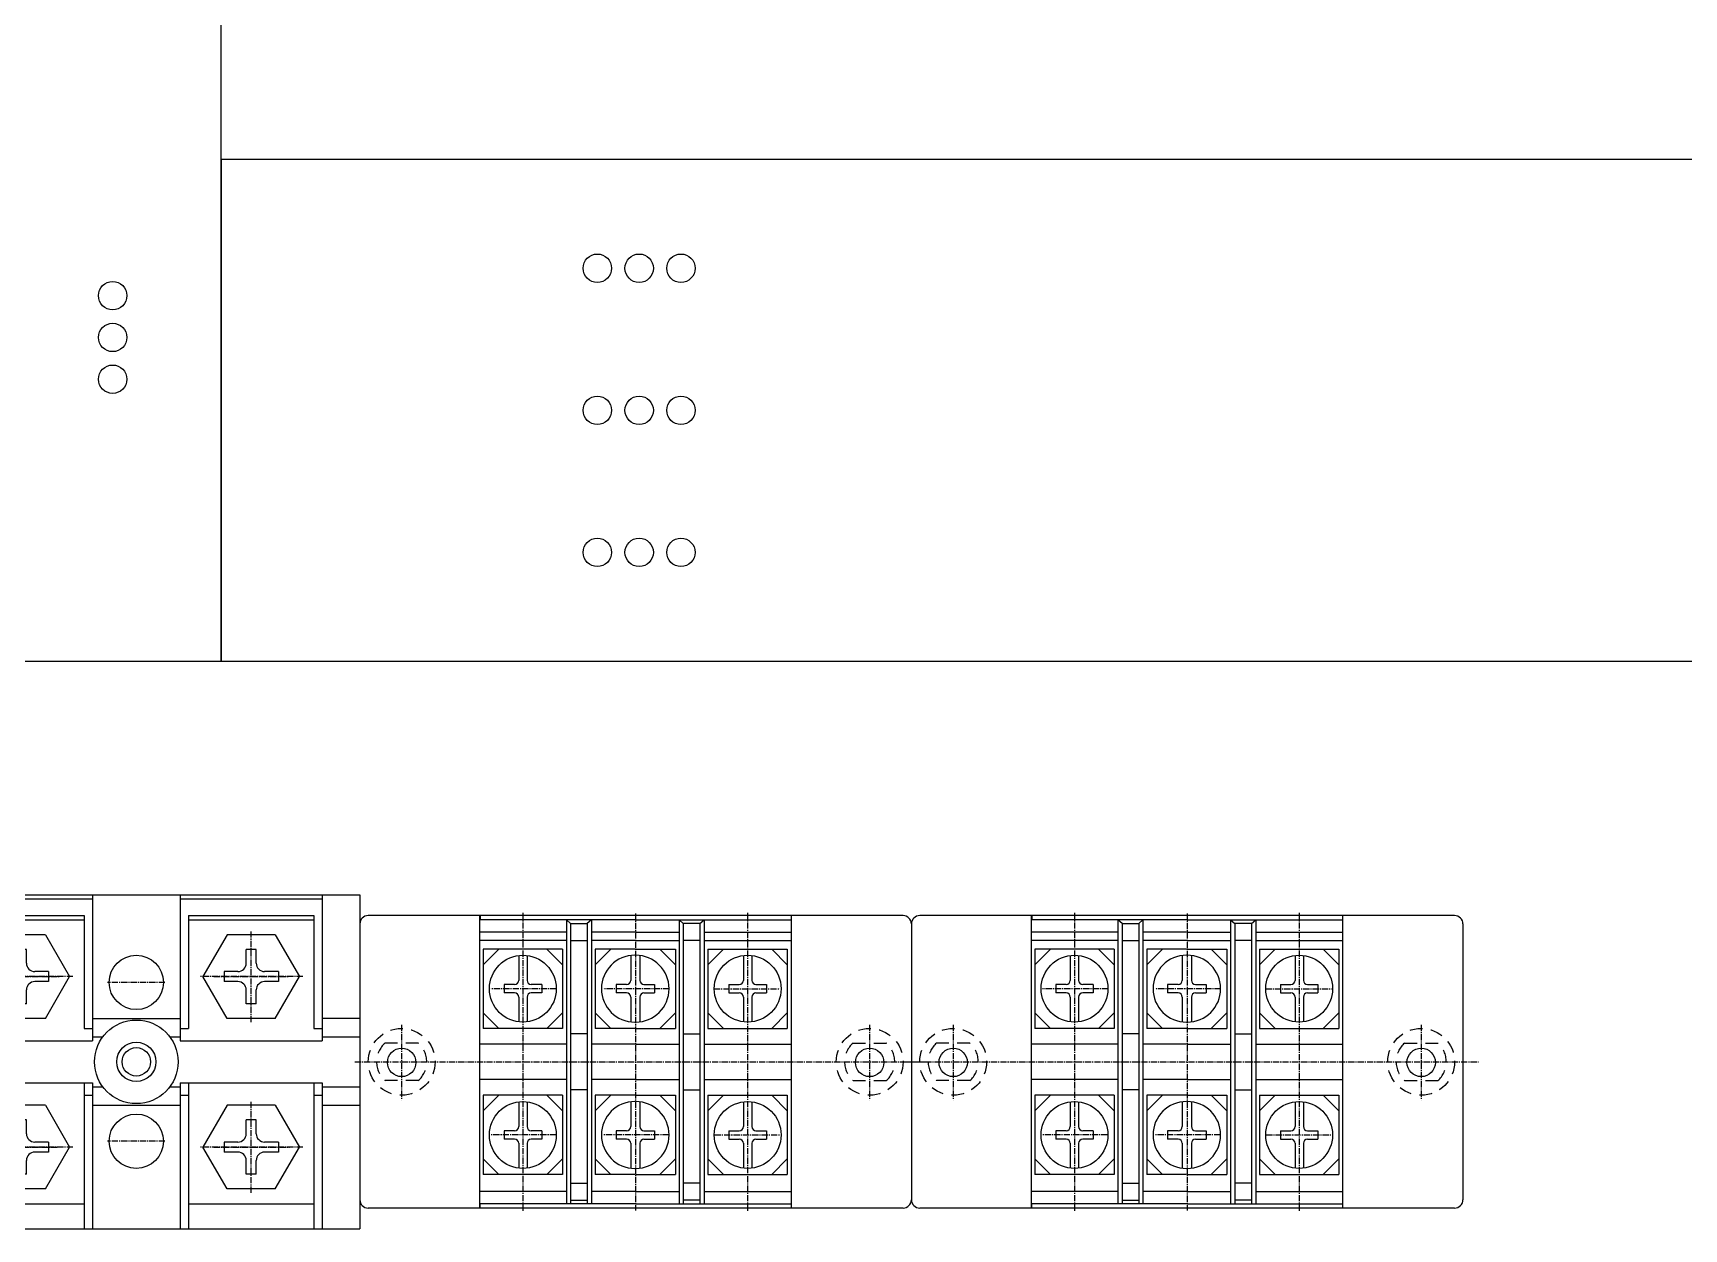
# Model space of a CAD drawing. Header units: millimetres. Extents: x 60229 to 91621, y 21923 to 36546.
# Drawn here: x 82498.3 to 82695.8, y 29444.6 to 29587.7 of the extents above; entities that cross this region are included whole.
import ezdxf

# ---------------------------------------------------------------- set-up
doc = ezdxf.new("R2010")
doc.units = ezdxf.units.MM
doc.linetypes.add('CENTER2', pattern=[1.125, 0.75, -0.125, 0.125, -0.125])
doc.linetypes.add('HIDDEN', pattern=[2.5, 1.5, -1])
for name, color, linetype in [('CEN', 1, 'CENTER2'), ('D', 3, 'Continuous'), ('HID', 2, 'HIDDEN'), ('속판', 3, 'Continuous')]:
    doc.layers.add(name, color=color, linetype=linetype)

# ---------------------------------------------------------------- blocks, each defined once
blk = doc.blocks.new('3P 30A')
at = {"color": 2}
for p, q in [((-5.02, 16.51), (-5.02, -16.49)), ((59.98, 17.51), (-4.02, 17.51)), ((9.29, 17.51), (9.29, -17.49)), ((27.89, 17.01), (9.29, 17.01)), ((9.38, 17.51), (9.38, 17.01)), ((27.98, 17.01), (9.38, 17.01)), ((20.19, 16.55), (19.69, 17.01)), ((19.69, 17.01), (19.69, -16.99)), ((20.19, 16.55), (22.19, 16.55)), ((20.19, 16.55), (20.19, -16.99)), ((22.69, 17.01), (22.19, 16.55)), ((22.19, 16.55), (22.19, -16.99)), ((22.69, 17.01), (22.69, -16.99)), ((27.98, 17.01), (46.58, 17.01)), ((33.18, 17.01), (33.68, 16.55)), ((33.18, 17.01), (33.18, -16.99)), ((35.68, 16.55), (33.68, 16.55)), ((33.68, 16.55), (33.68, -16.99)), ((35.68, 16.55), (36.18, 17.01)), ((35.68, 16.55), (35.68, -16.99)), ((36.18, 17.01), (36.18, -16.99)), ((46.58, 17.51), (46.58, -17.49)), ((60.98, 16.51), (60.98, -16.49)), ((19.69, 15.51), (9.29, 15.51)), ((19.69, 14.51), (9.29, 14.51)), ((20.19, 14.51), (22.19, 14.51)), ((27.89, 15.51), (22.69, 15.51)), ((27.89, 14.51), (22.69, 14.51)), ((27.98, 15.51), (33.18, 15.51)), ((27.98, 14.51), (33.18, 14.51)), ((35.68, 14.51), (33.68, 14.51)), ((36.18, 15.51), (46.58, 15.51)), ((36.18, 14.51), (46.58, 14.51)), ((11.62, 13.51), (9.74, 11.63)), ((19.24, 13.51), (9.74, 13.51)), ((9.74, 13.51), (9.74, 4.01)), ((13.99, 12.73), (13.99, 9.76)), ((14.99, 12.73), (14.99, 9.76)), ((17.36, 13.51), (19.24, 11.63)), ((19.24, 13.51), (19.24, 4.01)), ((27.89, 13.51), (23.14, 13.51)), ((25.02, 13.51), (23.14, 11.63)), ((23.14, 13.51), (23.14, 4.01)), ((27.39, 12.73), (27.39, 9.76)), ((27.98, 13.51), (32.73, 13.51)), ((28.48, 12.73), (28.48, 9.76)), ((30.86, 13.51), (32.73, 11.63)), ((32.73, 13.51), (32.73, 4.01)), ((38.51, 13.51), (36.63, 11.63)), ((36.63, 13.51), (46.13, 13.51)), ((36.63, 13.51), (36.63, 4.01)), ((40.88, 12.73), (40.88, 9.76)), ((41.88, 12.73), (41.88, 9.76)), ((44.26, 13.51), (46.13, 11.63)), ((46.13, 13.51), (46.13, 4.01)), ((12.24, 9.26), (12.24, 8.26)), ((13.49, 9.26), (12.24, 9.26)), ((13.49, 8.26), (12.24, 8.26)), ((16.74, 9.26), (15.49, 9.26)), ((16.74, 8.26), (15.49, 8.26)), ((16.74, 9.26), (16.74, 8.26)), ((26.89, 9.26), (25.64, 9.26)), ((25.64, 9.26), (25.64, 8.26)), ((26.89, 8.26), (25.64, 8.26)), ((28.98, 9.26), (30.23, 9.26)), ((28.98, 8.26), (30.23, 8.26)), ((30.23, 9.26), (30.23, 8.26)), ((39.13, 9.26), (40.38, 9.26)), ((39.13, 9.26), (39.13, 8.26)), ((39.13, 8.26), (40.38, 8.26)), ((42.38, 9.26), (43.63, 9.26)), ((42.38, 8.26), (43.63, 8.26)), ((43.63, 9.26), (43.63, 8.26)), ((13.99, 7.76), (13.99, 4.79)), ((14.99, 7.76), (14.99, 4.79)), ((27.39, 7.76), (27.39, 4.79)), ((28.48, 7.76), (28.48, 4.79)), ((40.88, 7.76), (40.88, 4.79)), ((41.88, 7.76), (41.88, 4.79)), ((11.62, 4.01), (9.74, 5.89)), ((19.24, 4.01), (9.74, 4.01)), ((17.36, 4.01), (19.24, 5.89)), ((25.02, 4.01), (23.14, 5.89)), ((27.89, 4.01), (23.14, 4.01)), ((27.98, 4.01), (32.73, 4.01)), ((30.86, 4.01), (32.73, 5.89)), ((38.51, 4.01), (36.63, 5.89)), ((36.63, 4.01), (46.13, 4.01)), ((44.26, 4.01), (46.13, 5.89)), ((19.69, 2.11), (9.29, 2.11)), ((22.19, 3.36), (20.19, 3.36)), ((27.89, 2.11), (22.69, 2.11)), ((27.98, 2.11), (33.18, 2.11)), ((33.68, 3.36), (35.68, 3.36)), ((36.18, 2.11), (46.58, 2.11)), ((19.69, -2.09), (9.29, -2.09)), ((22.19, -3.34), (20.19, -3.34)), ((27.89, -2.09), (22.69, -2.09)), ((27.98, -2.09), (33.18, -2.09)), ((33.68, -3.34), (35.68, -3.34)), ((36.18, -2.09), (46.58, -2.09)), ((19.24, -3.99), (9.74, -3.99)), ((11.62, -3.99), (9.74, -5.87)), ((9.74, -3.99), (9.74, -13.49)), ((13.99, -4.77), (13.99, -7.74)), ((14.99, -4.77), (14.99, -7.74)), ((17.36, -3.99), (19.24, -5.87)), ((19.24, -3.99), (19.24, -13.49)), ((27.89, -3.99), (23.14, -3.99)), ((23.14, -3.99), (23.14, -13.49)), ((25.02, -3.99), (23.14, -5.87)), ((27.39, -4.77), (27.39, -7.74)), ((27.98, -3.99), (32.73, -3.99)), ((28.48, -4.77), (28.48, -7.74)), ((30.86, -3.99), (32.73, -5.87)), ((32.73, -3.99), (32.73, -13.49)), ((36.63, -3.99), (46.13, -3.99)), ((38.51, -3.99), (36.63, -5.87)), ((36.63, -3.99), (36.63, -13.49)), ((40.88, -4.77), (40.88, -7.74)), ((41.88, -4.77), (41.88, -7.74)), ((44.26, -3.99), (46.13, -5.87)), ((46.13, -3.99), (46.13, -13.49)), ((12.24, -8.24), (12.24, -9.24)), ((13.49, -8.24), (12.24, -8.24)), ((13.49, -9.24), (12.24, -9.24)), ((13.99, -9.74), (13.99, -12.71)), ((14.99, -9.74), (14.99, -12.71)), ((16.74, -8.24), (15.49, -8.24)), ((16.74, -9.24), (15.49, -9.24)), ((16.74, -8.24), (16.74, -9.24)), ((25.64, -8.24), (25.64, -9.24)), ((26.89, -8.24), (25.64, -8.24)), ((26.89, -9.24), (25.64, -9.24)), ((27.39, -9.74), (27.39, -12.71)), ((28.48, -9.74), (28.48, -12.71)), ((28.98, -8.24), (30.23, -8.24)), ((28.98, -9.24), (30.23, -9.24)), ((30.23, -8.24), (30.23, -9.24)), ((39.13, -8.24), (39.13, -9.24)), ((39.13, -8.24), (40.38, -8.24)), ((39.13, -9.24), (40.38, -9.24)), ((40.88, -9.74), (40.88, -12.71)), ((41.88, -9.74), (41.88, -12.71)), ((42.38, -8.24), (43.63, -8.24)), ((42.38, -9.24), (43.63, -9.24)), ((43.63, -8.24), (43.63, -9.24)), ((11.62, -13.49), (9.74, -11.61)), ((17.36, -13.49), (19.24, -11.61)), ((25.02, -13.49), (23.14, -11.61)), ((30.86, -13.49), (32.73, -11.61)), ((38.51, -13.49), (36.63, -11.61)), ((44.26, -13.49), (46.13, -11.61)), ((19.24, -13.49), (9.74, -13.49)), ((27.89, -13.49), (23.14, -13.49)), ((27.98, -13.49), (32.73, -13.49)), ((36.63, -13.49), (46.13, -13.49)), ((19.69, -15.49), (9.29, -15.49)), ((20.19, -14.49), (22.19, -14.49)), ((27.89, -15.49), (22.69, -15.49)), ((27.98, -15.49), (33.18, -15.49)), ((35.68, -14.49), (33.68, -14.49)), ((36.18, -15.49), (46.58, -15.49)), ((59.98, -17.49), (-4.02, -17.49)), ((27.89, -16.99), (9.29, -16.99)), ((9.38, -17.44), (9.38, -16.94)), ((27.98, -16.99), (9.38, -16.99)), ((20.19, -16.53), (22.19, -16.53)), ((27.98, -16.99), (46.58, -16.99)), ((35.68, -16.53), (33.68, -16.53))]:
    blk.add_line(p, q, dxfattribs=at)
for centre in [(14.49, 8.76), (41.38, 8.76), (14.49, -8.74), (41.38, -8.74)]:
    blk.add_circle(centre, 4, dxfattribs=at)
for centre, radius, start, end in [((-4.02, 16.51), 1, 90, 180), ((59.98, 16.51), 1, 0, 90), ((27.89, 8.76), 4, 90, 270), ((27.98, 8.76), 4, 270, 90), ((13.49, 9.76), 0.5, 270, 0), ((13.49, 7.76), 0.5, 0, 90), ((15.49, 9.76), 0.5, 180, 270), ((15.49, 7.76), 0.5, 90, 180), ((26.89, 9.76), 0.5, 270, 0), ((26.89, 7.76), 0.5, 0, 90), ((28.98, 9.76), 0.5, 180, 270), ((28.98, 7.76), 0.5, 90, 180), ((40.38, 9.76), 0.5, 270, 0), ((40.38, 7.76), 0.5, 0, 90), ((42.38, 9.76), 0.5, 180, 270), ((42.38, 7.76), 0.5, 90, 180), ((27.89, -8.74), 4, 90, 270), ((27.98, -8.74), 4, 270, 90), ((13.49, -7.74), 0.5, 270, 0), ((15.49, -7.74), 0.5, 180, 270), ((26.89, -7.74), 0.5, 270, 0), ((28.98, -7.74), 0.5, 180, 270), ((40.38, -7.74), 0.5, 270, 0), ((42.38, -7.74), 0.5, 180, 270), ((13.49, -9.74), 0.5, 0, 90), ((15.49, -9.74), 0.5, 90, 180), ((26.89, -9.74), 0.5, 0, 90), ((28.98, -9.74), 0.5, 90, 180), ((40.38, -9.74), 0.5, 0, 90), ((42.38, -9.74), 0.5, 90, 180), ((-4.02, -16.49), 1, 180, 270), ((59.98, -16.49), 1, 270, 0)]:
    blk.add_arc(centre, radius, start, end, dxfattribs=at)
at = {"layer": 'CEN'}
for p, q in [((14.49, 17.82), (14.49, -17.85)), ((41.38, 17.82), (41.38, -17.85)), ((27.98, 17.75), (27.98, -17.78)), ((18.52, 8.76), (10.64, 8.76)), ((32.01, 8.76), (24.13, 8.76)), ((37.35, 8.76), (45.24, 8.76)), ((18.45, -8.74), (10.64, -8.74)), ((31.94, -8.74), (24.13, -8.74)), ((37.43, -8.74), (45.24, -8.74))]:
    blk.add_line(p, q, dxfattribs=at)
at = {"layer": 'CEN', "color": 8}
for p, q in [((-0.02, 4.44), (-0.02, -4.57)), ((55.98, 4.44), (55.98, -4.57)), ((-5.63, 0.01), (62.82, 0.01))]:
    blk.add_line(p, q, dxfattribs=at)
at = {"layer": 'D', "color": 1}
for centre in [(-0.02, -0.06), (55.98, -0.06)]:
    blk.add_circle(centre, 1.7, dxfattribs=at)
at = {"layer": 'HID', "color": 2}
for p, q in [((1.97, 2.26), (-2, 2.26)), ((54, 2.26), (57.97, 2.26)), ((1.97, -2.24), (-2, -2.24)), ((54, -2.24), (57.97, -2.24))]:
    blk.add_line(p, q, dxfattribs=at)
for centre in [(-0.02, 0.01), (55.98, 0.01)]:
    blk.add_circle(centre, 4, dxfattribs=at)
for centre, start, end in [((-0.02, 0.01), 131.4096, 228.5904), ((-0.02, 0.01), 311.4096, 48.5904), ((55.98, 0.01), 131.4096, 228.5904), ((55.98, 0.01), 311.4096, 48.5904)]:
    blk.add_arc(centre, 3, start, end, dxfattribs=at)
blk = doc.blocks.new('3P 60A')
at = {"color": 2}
for p, q in [((-26.74, 20.01), (-26.74, -19.99)), ((-26.74, 20.01), (54.26, 20.01)), ((-22.24, 20.01), (-22.24, 2.51)), ((-5.24, 20.01), (-5.24, 2.51)), ((5.26, 20.01), (5.26, 2.51)), ((22.26, 20.01), (22.26, 2.51)), ((32.76, 20.01), (32.76, 2.51)), ((49.76, 20.01), (49.76, 2.51)), ((54.26, 20.01), (54.26, -19.99)), ((-22.24, 19.51), (-5.24, 19.51)), ((5.26, 19.51), (22.26, 19.51)), ((32.76, 19.51), (49.76, 19.51)), ((-21.24, 17.51), (-6.24, 17.51)), ((-21.24, 17.51), (-21.24, 2.51)), ((-21.24, 17.01), (-6.24, 17.01)), ((-6.24, 17.51), (-6.24, 2.51)), ((6.26, 17.51), (21.26, 17.51)), ((6.26, 17.51), (6.26, 4.01)), ((6.26, 17.01), (21.26, 17.01)), ((21.26, 17.51), (21.26, 4.01)), ((33.76, 17.51), (48.76, 17.51)), ((33.76, 17.51), (33.76, 4.01)), ((33.76, 17.01), (48.76, 17.01)), ((48.76, 17.51), (48.76, 4.01)), ((-16.63, 15.21), (-19.52, 10.21)), ((-10.86, 15.21), (-16.63, 15.21)), ((-10.86, 15.21), (-7.97, 10.21)), ((10.87, 15.21), (7.98, 10.21)), ((16.64, 15.21), (10.87, 15.21)), ((16.64, 15.21), (19.53, 10.21)), ((38.37, 15.21), (35.48, 10.21)), ((44.14, 15.21), (38.37, 15.21)), ((44.14, 15.21), (47.03, 10.21)), ((-14.34, 11.81), (-14.34, 13.46)), ((-13.14, 13.46), (-14.34, 13.46)), ((-13.14, 11.81), (-13.14, 13.46)), ((13.16, 11.81), (13.16, 13.46)), ((14.36, 13.46), (13.16, 13.46)), ((14.36, 11.81), (14.36, 13.46)), ((40.66, 11.81), (40.66, 13.46)), ((41.86, 13.46), (40.66, 13.46)), ((41.86, 11.81), (41.86, 13.46)), ((-16.63, 5.21), (-19.52, 10.21)), ((-15.34, 10.81), (-16.99, 10.81)), ((-16.99, 10.81), (-16.99, 9.61)), ((-10.49, 10.81), (-12.14, 10.81)), ((-10.86, 5.21), (-7.97, 10.21)), ((-10.49, 10.81), (-10.49, 9.61)), ((10.87, 5.21), (7.98, 10.21)), ((12.16, 10.81), (10.51, 10.81)), ((10.51, 10.81), (10.51, 9.61)), ((17.01, 10.81), (15.36, 10.81)), ((16.64, 5.21), (19.53, 10.21)), ((17.01, 10.81), (17.01, 9.61)), ((38.37, 5.21), (35.48, 10.21)), ((39.66, 10.81), (38.01, 10.81)), ((38.01, 10.81), (38.01, 9.61)), ((44.51, 10.81), (42.86, 10.81)), ((44.14, 5.21), (47.03, 10.21)), ((44.51, 10.81), (44.51, 9.61)), ((-15.34, 9.61), (-16.99, 9.61)), ((-14.34, 6.96), (-14.34, 8.61)), ((-13.14, 6.96), (-13.14, 8.61)), ((-10.49, 9.61), (-12.14, 9.61)), ((12.16, 9.61), (10.51, 9.61)), ((13.16, 6.96), (13.16, 8.61)), ((14.36, 6.96), (14.36, 8.61)), ((17.01, 9.61), (15.36, 9.61)), ((39.66, 9.61), (38.01, 9.61)), ((40.66, 6.96), (40.66, 8.61)), ((41.86, 6.96), (41.86, 8.61)), ((44.51, 9.61), (42.86, 9.61)), ((-13.14, 6.96), (-14.34, 6.96)), ((14.36, 6.96), (13.16, 6.96)), ((41.86, 6.96), (40.66, 6.96)), ((-26.74, 5.21), (-22.24, 5.21)), ((-22.24, 4.01), (-21.24, 4.01)), ((-10.86, 5.21), (-16.63, 5.21)), ((-6.24, 4.01), (-5.24, 4.01)), ((-5.24, 5.21), (5.26, 5.21)), ((5.26, 4.01), (6.26, 4.01)), ((16.64, 5.21), (10.87, 5.21)), ((21.26, 4.01), (22.26, 4.01)), ((22.26, 5.21), (32.76, 5.21)), ((32.76, 4.01), (33.76, 4.01)), ((44.14, 5.21), (38.37, 5.21)), ((48.76, 4.01), (49.76, 4.01)), ((54.26, 5.21), (49.76, 5.21)), ((-22.24, 3.01), (-26.74, 3.01)), ((-22.24, 2.51), (-5.24, 2.51)), ((-3.99, 3.01), (-5.24, 3.01)), ((5.26, 3.01), (4.01, 3.01)), ((5.26, 2.51), (22.26, 2.51)), ((22.26, 3.01), (23.51, 3.01)), ((31.51, 3.01), (32.76, 3.01)), ((32.76, 2.51), (49.76, 2.51)), ((49.76, 3.01), (54.26, 3.01)), ((-22.24, -2.99), (-26.74, -2.99)), ((-22.24, -2.49), (-22.24, -19.99)), ((-22.24, -2.49), (-5.24, -2.49)), ((-21.24, -2.49), (-21.24, -19.99)), ((-6.24, -2.49), (-6.24, -19.99)), ((-5.24, -2.49), (-5.24, -19.99)), ((-3.99, -2.99), (-5.24, -2.99)), ((5.26, -2.99), (4.01, -2.99)), ((5.26, -2.49), (5.26, -19.99)), ((5.26, -2.49), (22.26, -2.49)), ((6.26, -2.49), (6.26, -19.99)), ((21.26, -2.49), (21.26, -19.99)), ((22.26, -2.49), (22.26, -19.99)), ((22.26, -2.99), (23.51, -2.99)), ((31.51, -2.99), (32.76, -2.99)), ((32.76, -2.49), (49.76, -2.49)), ((32.76, -2.49), (32.76, -19.99)), ((33.76, -2.49), (33.76, -19.99)), ((48.76, -2.49), (48.76, -19.99)), ((49.76, -2.49), (49.76, -19.99)), ((49.76, -2.99), (54.26, -2.99)), ((-26.74, -5.19), (-22.24, -5.19)), ((-22.24, -3.99), (-21.24, -3.99)), ((-16.63, -5.19), (-19.52, -10.19)), ((-10.86, -5.19), (-16.63, -5.19)), ((-10.86, -5.19), (-7.97, -10.19)), ((-6.24, -3.99), (-5.24, -3.99)), ((-5.24, -5.19), (5.26, -5.19)), ((5.26, -3.99), (6.26, -3.99)), ((10.87, -5.19), (7.98, -10.19)), ((16.64, -5.19), (10.87, -5.19)), ((16.64, -5.19), (19.53, -10.19)), ((21.26, -3.99), (22.26, -3.99)), ((22.26, -5.19), (32.76, -5.19)), ((32.76, -3.99), (33.76, -3.99)), ((32.76, -3.99), (33.76, -3.99)), ((38.37, -5.19), (35.48, -10.19)), ((44.14, -5.19), (38.37, -5.19)), ((44.14, -5.19), (47.03, -10.19)), ((48.76, -3.99), (49.76, -3.99)), ((48.76, -3.99), (49.76, -3.99)), ((49.76, -5.19), (54.26, -5.19)), ((-14.34, -8.59), (-14.34, -6.94)), ((-13.14, -6.94), (-14.34, -6.94)), ((-13.14, -8.59), (-13.14, -6.94)), ((13.16, -8.59), (13.16, -6.94)), ((14.36, -6.94), (13.16, -6.94)), ((14.36, -8.59), (14.36, -6.94)), ((40.66, -8.59), (40.66, -6.94)), ((41.86, -6.94), (40.66, -6.94)), ((41.86, -8.59), (41.86, -6.94)), ((-15.34, -9.59), (-16.99, -9.59)), ((-16.99, -9.59), (-16.99, -10.79)), ((-10.49, -9.59), (-12.14, -9.59)), ((-10.49, -9.59), (-10.49, -10.79)), ((12.16, -9.59), (10.51, -9.59)), ((10.51, -9.59), (10.51, -10.79)), ((17.01, -9.59), (15.36, -9.59)), ((17.01, -9.59), (17.01, -10.79)), ((39.66, -9.59), (38.01, -9.59)), ((38.01, -9.59), (38.01, -10.79)), ((44.51, -9.59), (42.86, -9.59)), ((44.51, -9.59), (44.51, -10.79)), ((-16.63, -15.19), (-19.52, -10.19)), ((-15.34, -10.79), (-16.99, -10.79)), ((-14.34, -13.44), (-14.34, -11.79)), ((-13.14, -13.44), (-13.14, -11.79)), ((-10.49, -10.79), (-12.14, -10.79)), ((-10.86, -15.19), (-7.97, -10.19)), ((10.87, -15.19), (7.98, -10.19)), ((12.16, -10.79), (10.51, -10.79)), ((13.16, -13.44), (13.16, -11.79)), ((14.36, -13.44), (14.36, -11.79)), ((17.01, -10.79), (15.36, -10.79)), ((16.64, -15.19), (19.53, -10.19)), ((38.37, -15.19), (35.48, -10.19)), ((39.66, -10.79), (38.01, -10.79)), ((40.66, -13.44), (40.66, -11.79)), ((41.86, -13.44), (41.86, -11.79)), ((44.51, -10.79), (42.86, -10.79)), ((44.14, -15.19), (47.03, -10.19)), ((-13.14, -13.44), (-14.34, -13.44)), ((14.36, -13.44), (13.16, -13.44)), ((41.86, -13.44), (40.66, -13.44)), ((-10.86, -15.19), (-16.63, -15.19)), ((16.64, -15.19), (10.87, -15.19)), ((44.14, -15.19), (38.37, -15.19)), ((-21.24, -16.99), (-6.24, -16.99)), ((6.26, -16.99), (21.26, -16.99)), ((33.76, -16.99), (48.76, -16.99)), ((-26.74, -19.99), (54.26, -19.99))]:
    blk.add_line(p, q, dxfattribs=at)
for centre, radius in [((0.01, 9.51), 3.25), ((27.51, 9.51), 3.25), ((0.01, 0.01), 5), ((27.51, 0.01), 5), ((0.01, 0.01), 2.35), ((27.51, 0.01), 2.35), ((0.01, -9.49), 3.25), ((27.51, -9.49), 3.25)]:
    blk.add_circle(centre, radius, dxfattribs=at)
for centre, start, end in [((-15.34, 11.81), 270, 0), ((-12.14, 11.81), 180, 270), ((12.16, 11.81), 270, 0), ((15.36, 11.81), 180, 270), ((39.66, 11.81), 270, 0), ((42.86, 11.81), 180, 270), ((-15.34, 8.61), 0, 90), ((-12.14, 8.61), 90, 180), ((12.16, 8.61), 0, 90), ((15.36, 8.61), 90, 180), ((39.66, 8.61), 0, 90), ((42.86, 8.61), 90, 180), ((-15.34, -8.59), 270, 0), ((-12.14, -8.59), 180, 270), ((12.16, -8.59), 270, 0), ((15.36, -8.59), 180, 270), ((39.66, -8.59), 270, 0), ((42.86, -8.59), 180, 270), ((-15.34, -11.79), 0, 90), ((-12.14, -11.79), 90, 180), ((12.16, -11.79), 0, 90), ((15.36, -11.79), 90, 180), ((39.66, -11.79), 0, 90), ((42.86, -11.79), 90, 180)]:
    blk.add_arc(centre, 1, start, end, dxfattribs=at)
at = {"layer": 'CEN'}
for p, q in [((-13.74, 4.75), (-13.74, 15.71)), ((13.76, 4.75), (13.76, 15.71)), ((41.26, 4.75), (41.26, 15.71)), ((-7.57, 10.21), (-19.84, 10.21)), ((-18.11, 10.21), (-9.21, 10.21)), ((19.93, 10.21), (7.66, 10.21)), ((9.42, 10.21), (18.32, 10.21)), ((47.43, 10.21), (35.16, 10.21)), ((36.79, 10.21), (45.69, 10.21)), ((-3.42, 9.51), (3.45, 9.51)), ((30.94, 9.51), (24.07, 9.51)), ((-13.74, -15.65), (-13.74, -4.69)), ((13.76, -15.65), (13.76, -4.69)), ((41.26, -15.65), (41.26, -4.69)), ((-3.42, -9.49), (3.45, -9.49)), ((30.94, -9.49), (24.07, -9.49)), ((-7.57, -10.19), (-19.84, -10.19)), ((-18.11, -10.19), (-9.21, -10.19)), ((19.93, -10.19), (7.66, -10.19)), ((9.42, -10.19), (18.16, -10.19)), ((47.43, -10.19), (35.16, -10.19)), ((36.79, -10.19), (45.85, -10.19))]:
    blk.add_line(p, q, dxfattribs=at)
at = {"layer": 'D', "color": 1}
for centre in [(0.01, 0.01), (27.51, 0.01)]:
    blk.add_circle(centre, 1.7, dxfattribs=at)

msp = doc.modelspace()

# ---------------------------------------------------------------- linework, layer by layer
at = {"color": 253, "lineweight": -2}
for points in [[(82520.79, 29512.56), (82520.79, 30306.64), (82460.79, 30306.64), (82460.79, 29512.56)], [(82520.79, 29512.56), (82825.5, 29512.56), (82825.5, 29572.56), (82520.79, 29572.56)]]:
    msp.add_lwpolyline(points, close=True, dxfattribs=at)
at = {"layer": '속판', "color": 3, "lineweight": -2}
for centre in [(82565.79, 29559.56), (82570.79, 29559.56), (82575.79, 29559.56), (82507.79, 29556.28), (82507.79, 29551.28), (82507.79, 29546.28), (82565.79, 29542.56), (82570.79, 29542.56), (82575.79, 29542.56), (82565.79, 29525.56), (82570.79, 29525.56), (82575.79, 29525.56)]:
    msp.add_circle(centre, 1.7, dxfattribs=at)

# ---------------------------------------------------------------- block references
at = {"linetype": 'Continuous'}
for name, p in [('3P 60A', (82483.11, 29464.59)), ('3P 30A', (82542.39, 29464.59)), ('3P 30A', (82608.39, 29464.59))]:
    msp.add_blockref(name, p, dxfattribs=at)

doc.saveas('drawing.dxf')
